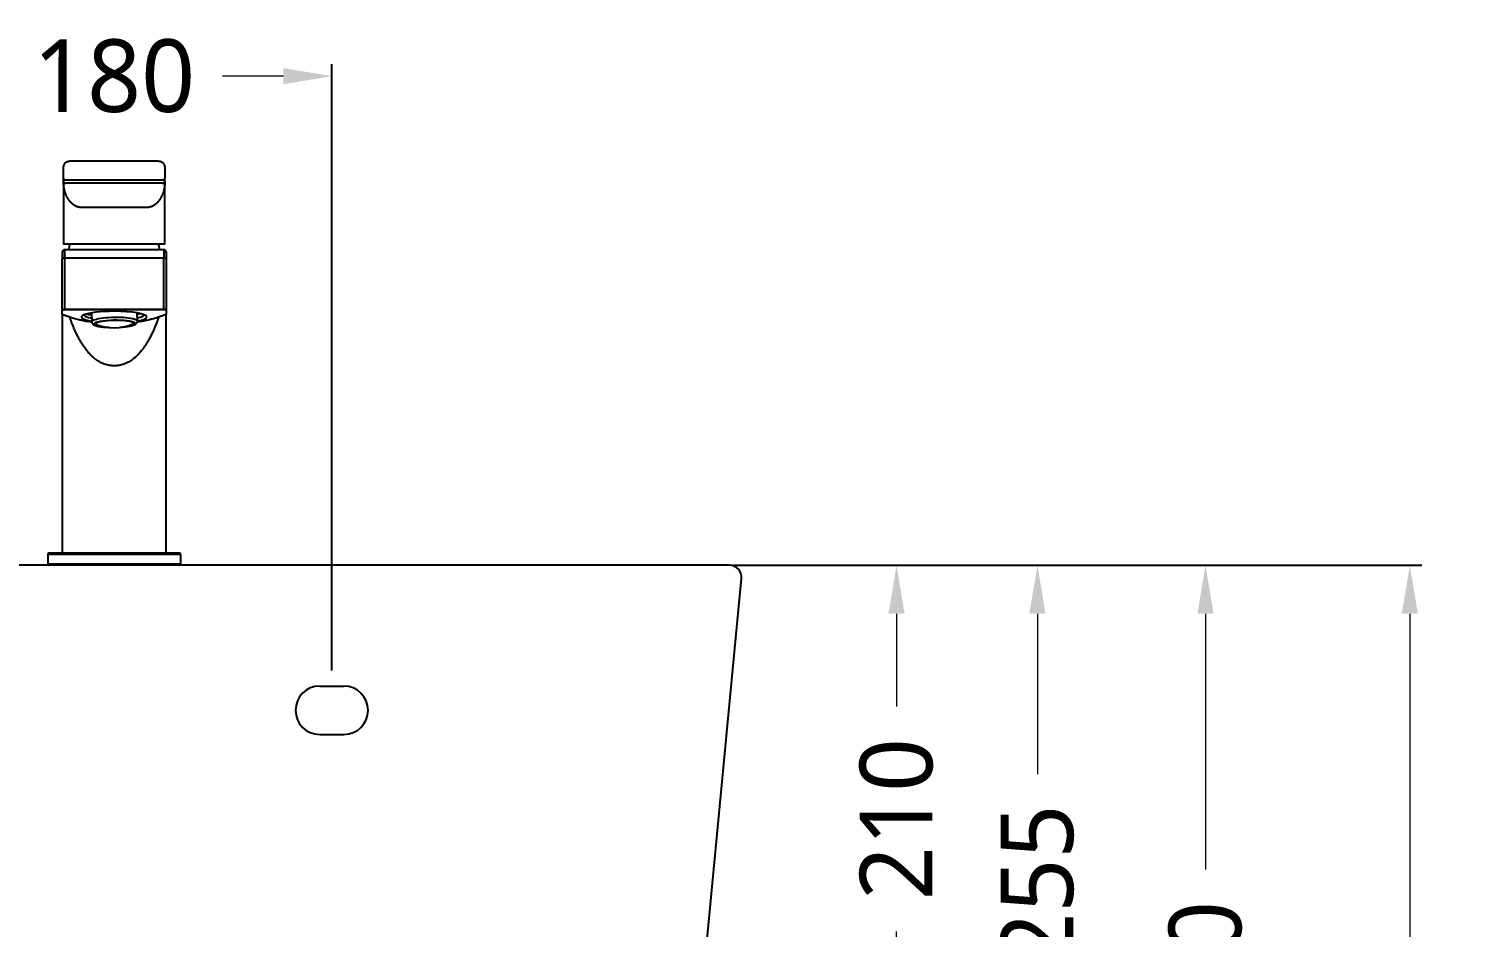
# Model space of a CAD drawing. Header units: inches. Extents: x 2057 to 5453, y -13320 to -11082.
# Drawn here: x 2767 to 3358, y -12538 to -12166 of the extents above; entities that cross this region are included whole.
import ezdxf

# ---------------------------------------------------------------- set-up
doc = ezdxf.new("R2010")
doc.units = ezdxf.units.IN
doc.header["$LTSCALE"] = 50
doc.header["$MEASUREMENT"] = 0
doc.layers.add('1', color=1, linetype='Continuous')
doc.layers.add('10', color=7, linetype='Continuous')
doc.styles.get("Standard").update_dxf_attribs({"font": 'NanumGothic.ttf'})
doc.dimstyles.new('Standard$0', dxfattribs={"dimtxt": 0.18, "dimasz": 0.18, "dimexe": 0.18, "dimexo": 0.0625, "dimgap": 0.09, "dimtad": 0, "dimtih": 1, "dimtoh": 1, "dimdec": 4, "dimzin": 0, "dimdsep": 46, "dimtxsty": 'Standard', "dimcen": 0.09, "dimadec": 0, "dimazin": 0, "dimtfac": 1, "dimtdec": 4, "dimtofl": 0, "dimtmove": 0, "dimatfit": 3, "dimfxl": 0, "dimtolj": 1, "dimtzin": 0, "dimarcsym": 0})

# ---------------------------------------------------------------- blocks, each defined once
blk = doc.blocks.new('*D28')
at = {"color": 3, "linetype": 'Continuous', "lineweight": 25}
for p, q in [((3057.91, -12388.38), (3188.82, -12388.38)), ((2887.07, -12643.14), (3188.82, -12643.14))]:
    blk.add_line(p, q, dxfattribs=at)
at = {"color": 3, "linetype": 'Continuous', "lineweight": 0}
for p, q in [((3183.82, -12408.38), (3183.82, -12474.67)), ((3183.82, -12623.14), (3183.82, -12566.9))]:
    blk.add_line(p, q, dxfattribs=at)
at = {"color": 3}
for points in [[(3180.48, -12408.38), (3187.15, -12408.38), (3183.82, -12388.38)], [(3180.48, -12623.14), (3187.15, -12623.14), (3183.82, -12643.14)]]:
    blk.add_solid(points, dxfattribs=at)
at = {"layer": 'DEFPOINTS', "color": 0}
for p in [(3056.41, -12388.38), (2885.57, -12643.14), (3183.82, -12643.14)]:
    blk.add_point(p, dxfattribs=at)
at = {"color": 2, "insert": (3183.82, -12520.79), "char_height": 30, "attachment_point": 5, "rotation": 90}
blk.add_mtext('\\A1;255', dxfattribs=at)
blk = doc.blocks.new('*D33')
at = {"color": 3, "linetype": 'Continuous', "lineweight": 25}
for p, q in [((3057.91, -12388.38), (3258.33, -12388.38)), ((2803.47, -12748.81), (3258.33, -12748.81))]:
    blk.add_line(p, q, dxfattribs=at)
at = {"color": 3, "linetype": 'Continuous', "lineweight": 0}
for p, q in [((3253.33, -12408.38), (3253.33, -12514.17)), ((3253.33, -12728.81), (3253.33, -12607.17))]:
    blk.add_line(p, q, dxfattribs=at)
at = {"color": 3}
for points in [[(3250, -12408.38), (3256.66, -12408.38), (3253.33, -12388.38)], [(3250, -12728.81), (3256.66, -12728.81), (3253.33, -12748.81)]]:
    blk.add_solid(points, dxfattribs=at)
at = {"layer": 'DEFPOINTS', "color": 0}
for p in [(3056.41, -12388.38), (2801.97, -12748.81), (3253.33, -12748.81)]:
    blk.add_point(p, dxfattribs=at)
at = {"color": 2, "insert": (3253.33, -12560.67), "char_height": 30, "attachment_point": 5, "rotation": 90}
blk.add_mtext('\\A1;360', dxfattribs=at)
blk = doc.blocks.new('*D29')
at = {"color": 3, "linetype": 'Continuous', "lineweight": 25}
for p, q in [((3057.91, -12388.38), (3342.84, -12388.38)), ((3092.83, -13148.38), (3342.84, -13148.38))]:
    blk.add_line(p, q, dxfattribs=at)
at = {"color": 3, "linetype": 'Continuous', "lineweight": 0}
for p, q in [((3337.84, -12408.38), (3337.84, -12722.05)), ((3337.84, -13128.38), (3337.84, -12814.71))]:
    blk.add_line(p, q, dxfattribs=at)
at = {"color": 3}
for points in [[(3334.51, -12408.38), (3341.18, -12408.38), (3337.84, -12388.38)], [(3334.51, -13128.38), (3341.18, -13128.38), (3337.84, -13148.38)]]:
    blk.add_solid(points, dxfattribs=at)
at = {"layer": 'DEFPOINTS', "color": 0}
for p in [(3056.41, -12388.38), (3091.33, -13148.38), (3337.84, -13148.38)]:
    blk.add_point(p, dxfattribs=at)
at = {"color": 2, "insert": (3337.84, -12768.38), "char_height": 30, "attachment_point": 5, "rotation": 90}
blk.add_mtext('\\A1;760', dxfattribs=at)
blk = doc.blocks.new('*D31')
at = {"color": 3, "linetype": 'Continuous', "lineweight": 25}
for p, q in [((2711.97, -12431.82), (2711.97, -12181.13)), ((2891.97, -12431.82), (2891.97, -12181.13))]:
    blk.add_line(p, q, dxfattribs=at)
at = {"color": 3, "linetype": 'Continuous', "lineweight": 0}
for p, q in [((2731.97, -12186.13), (2757.15, -12186.13)), ((2871.97, -12186.13), (2846.72, -12186.13))]:
    blk.add_line(p, q, dxfattribs=at)
at = {"color": 3}
for points in [[(2731.97, -12182.8), (2731.97, -12189.46), (2711.97, -12186.13)], [(2871.97, -12182.8), (2871.97, -12189.46), (2891.97, -12186.13)]]:
    blk.add_solid(points, dxfattribs=at)
at = {"layer": 'DEFPOINTS', "color": 0}
for p in [(2891.97, -12186.13), (2711.97, -12433.32), (2891.97, -12433.32)]:
    blk.add_point(p, dxfattribs=at)
at = {"color": 2, "insert": (2801.94, -12186.13), "char_height": 30, "attachment_point": 5}
blk.add_mtext('\\A1;180', dxfattribs=at)
blk = doc.blocks.new('*D37')
at = {"color": 3, "linetype": 'Continuous', "lineweight": 25}
for p, q in [((3057.91, -12388.38), (3130.56, -12388.38)), ((2838.42, -12598.23), (3130.56, -12598.23))]:
    blk.add_line(p, q, dxfattribs=at)
at = {"color": 3, "linetype": 'Continuous', "lineweight": 0}
for p, q in [((3125.56, -12408.38), (3125.56, -12446.8)), ((3125.56, -12578.23), (3125.56, -12539.81))]:
    blk.add_line(p, q, dxfattribs=at)
at = {"color": 3}
for points in [[(3122.23, -12408.38), (3128.89, -12408.38), (3125.56, -12388.38)], [(3122.23, -12578.23), (3128.89, -12578.23), (3125.56, -12598.23)]]:
    blk.add_solid(points, dxfattribs=at)
at = {"layer": 'DEFPOINTS', "color": 0}
for p in [(3056.41, -12388.38), (2836.92, -12598.23), (3125.56, -12598.23)]:
    blk.add_point(p, dxfattribs=at)
at = {"color": 2, "insert": (3125.56, -12493.3), "char_height": 30, "attachment_point": 5, "rotation": 90}
blk.add_mtext('\\A1;210', dxfattribs=at)

msp = doc.modelspace()

# ---------------------------------------------------------------- linework, layer by layer
for p, q in [((2886.97, -12438.32), (2896.97, -12438.32)), ((2886.97, -12458.32), (2896.97, -12458.32))]:
    msp.add_line(p, q)
for centre, start, end in [((2886.97, -12448.32), 90, 270), ((2896.97, -12448.32), 270, 90)]:
    msp.add_arc(centre, 10, start, end)
at = {"layer": '1', "color": 7, "linetype": 'Continuous', "lineweight": -3}
for p, q in [((2780.97, -12225.8), (2780.97, -12223.5)), ((2780.97, -12228.24), (2780.97, -12225.8)), ((2819.97, -12221.31), (2783.97, -12221.31)), ((2822.97, -12223.5), (2822.97, -12225.8)), ((2822.97, -12225.8), (2822.97, -12228.24)), ((2780.97, -12229.41), (2780.97, -12228.24)), ((2780.97, -12229.41), (2780.97, -12255.22)), ((2781.97, -12229.04), (2821.97, -12229.04)), ((2821.97, -12230.41), (2781.97, -12230.41)), ((2822.97, -12229.41), (2822.97, -12228.24)), ((2822.97, -12255.23), (2822.97, -12229.41)), ((2815.51, -12240.41), (2788.42, -12240.41)), ((2781.04, -12255.41), (2822.89, -12255.41)), ((2780.47, -12258.89), (2780.47, -12261.84)), ((2780.47, -12282.98), (2780.47, -12261.84)), ((2822.47, -12257.89), (2781.47, -12257.89)), ((2781.47, -12257.89), (2781.47, -12261.37)), ((2822.47, -12261.37), (2781.47, -12261.37)), ((2781.47, -12261.37), (2781.47, -12282.51)), ((2822.47, -12257.89), (2822.47, -12261.37)), ((2822.47, -12282.51), (2822.47, -12261.37)), ((2823.47, -12258.89), (2823.47, -12261.84)), ((2823.47, -12261.84), (2823.47, -12282.98)), ((2780.47, -12284.68), (2780.47, -12282.98)), ((2780.47, -12284.75), (2780.47, -12383.38)), ((2781.47, -12282.51), (2822.47, -12282.51)), ((2781.47, -12282.8), (2781.47, -12282.51)), ((2822.47, -12282.8), (2781.47, -12282.8)), ((2792.62, -12283.99), (2792.67, -12287.68)), ((2811.57, -12287.39), (2811.52, -12284.03)), ((2822.47, -12282.8), (2822.47, -12282.51)), ((2823.47, -12282.98), (2823.47, -12284.68)), ((2823.47, -12383.38), (2823.47, -12284.75)), ((2811.57, -12287.39), (2811.57, -12287.39)), ((2774.47, -12383.88), (2774.47, -12387.88)), ((2829.47, -12383.88), (2774.47, -12383.88)), ((2828.97, -12383.38), (2774.97, -12383.38)), ((2829.47, -12387.88), (2829.47, -12383.88)), ((2829.47, -12387.88), (2774.47, -12387.88)), ((2828.97, -12388.38), (2774.97, -12388.38))]:
    msp.add_line(p, q, dxfattribs=at)
for centre, radius, start, end in [((2781.97, -12229.41), 1, 180, 270), ((2821.97, -12229.41), 1, 270, 0), ((2850.86, -12275.25), 70, 163.53566, 165.64134), ((2753.07, -12275.25), 70, 14.35866, 16.46434), ((2781.47, -12258.89), 1, 90, 180), ((2822.47, -12258.89), 1, 0, 90), ((2801.84, -12269.32), 20.8, 250.46799, 291.2929), ((2774.97, -12383.88), 0.5, 90, 180), ((2828.97, -12383.88), 0.5, 0, 90), ((2774.97, -12387.88), 0.5, 180, 270), ((2828.97, -12387.88), 0.5, 270, 0)]:
    msp.add_arc(centre, radius, start, end, dxfattribs=at)
for centre, major_axis, ratio, start_param, end_param in [((2781.97, -12228.24), (-1, 0), 0.804334, 0, 1.570796), ((2821.97, -12228.24), (1, 0), 0.804334, 4.712389, 6.283185), ((2781.47, -12261.84), (1, 0), 0.464778, 1.570796, 3.141593), ((2822.47, -12261.84), (1, 0), 0.464778, 0, 1.570796), ((2781.47, -12282.98), (1, 0), 0.464778, 1.570796, 3.141593), ((2781.47, -12282.98), (1, 0), 0.173648, 1.570796, 3.141593), ((2801.97, -12285.68), (13.5, 0), 0.173648, 1.570796, 3.952811), ((2801.97, -12284.7), (12.5, 0), 0.173648, 3.185084, 3.871522), ((2802.06, -12283.42), (12, 0.18), 0.172987, 3.512739, 3.805595), ((2802.06, -12283.42), (10.75, 0.17), 0.172987, 3.448083, 3.638481), ((2802.12, -12287.54), (9.45, 0.15), 0.172987, 0, 3.142915), ((2801.97, -12285.68), (13.5, 0), 0.173648, 0, 1.570796), ((2802.06, -12283.42), (10.75, 0.17), 0.172987, 5.7863, 5.837048), ((2802.06, -12283.42), (12, 0.18), 0.172987, 5.619079, 5.786663), ((2801.97, -12284.7), (12.5, 0), 0.173648, 5.586341, 6.239694), ((2801.97, -12285.68), (13.5, 0), 0.173648, 5.503972, 6.283185), ((2822.47, -12282.98), (1, 0), 0.464778, 0, 1.570796), ((2822.47, -12282.98), (1, 0), 0.173648, 0, 1.570796), ((2802.14, -12288.52), (8.45, 0.13), 0.172987, 0, 4.333873), ((2802.14, -12288.52), (8, 0.12), 0.172987, 0, 4.177874), ((2802.13, -12288.23), (8, 0.12), 0.172987, 3.248551, 3.576651), ((2802.14, -12288.52), (8.45, 0.13), 0.172987, 5.090801, 6.19458), ((2802.14, -12288.52), (8, 0.12), 0.172987, 5.2468, 6.194579), ((2802.13, -12288.23), (8, 0.12), 0.172987, 5.848023, 6.176221), ((2802.14, -12288.52), (8, 0.12), 0.172987, 6.194579, 6.283185), ((2802.14, -12288.52), (8.45, 0.13), 0.172987, 6.19458, 6.283185)]:
    msp.add_ellipse(centre, major_axis=major_axis, ratio=ratio, start_param=start_param, end_param=end_param, dxfattribs=at)
for points, knots in [([(2783.97, -12221.31), (2783.86, -12221.31), (2783.55, -12221.32), (2783.05, -12221.39), (2782.49, -12221.56), (2781.99, -12221.8), (2781.59, -12222.11), (2781.28, -12222.46), (2781.07, -12222.86), (2780.98, -12223.21), (2780.97, -12223.42), (2780.97, -12223.5)], [0, 0, 0, 0, 0.073053, 0.206217, 0.341443, 0.479871, 0.604451, 0.722524, 0.834934, 0.944191, 1, 1, 1, 1]), ([(2822.97, -12223.5), (2822.97, -12223.37), (2822.94, -12223.11), (2822.8, -12222.72), (2822.56, -12222.34), (2822.23, -12222.02), (2821.82, -12221.74), (2821.33, -12221.52), (2820.78, -12221.37), (2820.32, -12221.31), (2820.04, -12221.31), (2819.97, -12221.31)], [0, 0, 0, 0, 0.092316, 0.204388, 0.316356, 0.432345, 0.554986, 0.684026, 0.816278, 0.94864, 1, 1, 1, 1]), ([(2781, -12230.41), (2781, -12230.39), (2780.99, -12230.35), (2780.99, -12230.29), (2780.99, -12230.22), (2780.98, -12230.16), (2780.98, -12230.09), (2780.98, -12230.03), (2780.98, -12229.96), (2780.97, -12229.89), (2780.97, -12229.83), (2780.97, -12229.76), (2780.97, -12229.69), (2780.97, -12229.62), (2780.97, -12229.55), (2780.97, -12229.48), (2780.97, -12229.44), (2780.97, -12229.41)], [0, 0, 0, 0, 0.062604, 0.125789, 0.189554, 0.253899, 0.318824, 0.38433, 0.450417, 0.517083, 0.58433, 0.652158, 0.720565, 0.789553, 0.859122, 0.929271, 1, 1, 1, 1]), ([(2788.42, -12240.41), (2788.41, -12240.41), (2788.38, -12240.41), (2788.35, -12240.41), (2788.31, -12240.41), (2788.28, -12240.41), (2788.25, -12240.41), (2788.21, -12240.41), (2788.18, -12240.41), (2788.14, -12240.4), (2788.11, -12240.4), (2788.07, -12240.4), (2788.04, -12240.4), (2788.01, -12240.39), (2787.97, -12240.39), (2787.94, -12240.39), (2787.9, -12240.39), (2787.87, -12240.38), (2787.83, -12240.38), (2787.8, -12240.37), (2787.76, -12240.37), (2787.73, -12240.36), (2787.7, -12240.36), (2787.66, -12240.35), (2787.63, -12240.35), (2787.59, -12240.34), (2787.56, -12240.34), (2787.52, -12240.33), (2787.49, -12240.32), (2787.45, -12240.32), (2787.42, -12240.31), (2787.39, -12240.3), (2787.35, -12240.3), (2787.32, -12240.29), (2787.28, -12240.28), (2787.25, -12240.27), (2787.21, -12240.26), (2787.18, -12240.26), (2787.15, -12240.25), (2787.11, -12240.24), (2787.08, -12240.23), (2787.04, -12240.22), (2787.01, -12240.21), (2786.97, -12240.2), (2786.94, -12240.19), (2786.91, -12240.18), (2786.87, -12240.17), (2786.84, -12240.16), (2786.8, -12240.14), (2786.77, -12240.13), (2786.73, -12240.12), (2786.7, -12240.11), (2786.67, -12240.1), (2786.63, -12240.08), (2786.6, -12240.07), (2786.56, -12240.06), (2786.53, -12240.05), (2786.5, -12240.03), (2786.46, -12240.02), (2786.43, -12240), (2786.39, -12239.99), (2786.36, -12239.98), (2786.33, -12239.96), (2786.29, -12239.95), (2786.26, -12239.93), (2786.22, -12239.92), (2786.19, -12239.9), (2786.16, -12239.88), (2786.12, -12239.87), (2786.09, -12239.85), (2786.06, -12239.83), (2786.02, -12239.82), (2785.99, -12239.8), (2785.96, -12239.78), (2785.92, -12239.77), (2785.89, -12239.75), (2785.85, -12239.73), (2785.82, -12239.71), (2785.79, -12239.69), (2785.75, -12239.67), (2785.72, -12239.66), (2785.69, -12239.64), (2785.65, -12239.62), (2785.62, -12239.6), (2785.59, -12239.58), (2785.56, -12239.56), (2785.52, -12239.54), (2785.49, -12239.51), (2785.46, -12239.49), (2785.42, -12239.47), (2785.39, -12239.45), (2785.36, -12239.43), (2785.32, -12239.41), (2785.29, -12239.39), (2785.26, -12239.36), (2785.23, -12239.34), (2785.19, -12239.32), (2785.16, -12239.29), (2785.13, -12239.27), (2785.1, -12239.25), (2785.06, -12239.22), (2785.03, -12239.2), (2785, -12239.17), (2784.97, -12239.15), (2784.94, -12239.13), (2784.9, -12239.1), (2784.87, -12239.07), (2784.84, -12239.05), (2784.81, -12239.02), (2784.78, -12239), (2784.74, -12238.97), (2784.71, -12238.94), (2784.68, -12238.92), (2784.65, -12238.89), (2784.62, -12238.86), (2784.59, -12238.84), (2784.56, -12238.81), (2784.52, -12238.78), (2784.49, -12238.75), (2784.46, -12238.72), (2784.43, -12238.69), (2784.4, -12238.67), (2784.37, -12238.64), (2784.34, -12238.61), (2784.31, -12238.58), (2784.28, -12238.55), (2784.25, -12238.52), (2784.22, -12238.49), (2784.18, -12238.46), (2784.15, -12238.42), (2784.12, -12238.39), (2784.09, -12238.36), (2784.06, -12238.33), (2784.03, -12238.3), (2784, -12238.27), (2783.97, -12238.23), (2783.94, -12238.2), (2783.91, -12238.17), (2783.88, -12238.14), (2783.86, -12238.1), (2783.83, -12238.07), (2783.8, -12238.03), (2783.77, -12238), (2783.74, -12237.97), (2783.71, -12237.93), (2783.68, -12237.9), (2783.65, -12237.86), (2783.62, -12237.83), (2783.59, -12237.79), (2783.57, -12237.75), (2783.54, -12237.72), (2783.51, -12237.68), (2783.48, -12237.65), (2783.45, -12237.61), (2783.42, -12237.57), (2783.4, -12237.53), (2783.37, -12237.5), (2783.34, -12237.46), (2783.31, -12237.42), (2783.28, -12237.38), (2783.26, -12237.34), (2783.23, -12237.31), (2783.2, -12237.27), (2783.18, -12237.23), (2783.15, -12237.19), (2783.12, -12237.15), (2783.1, -12237.11), (2783.07, -12237.07), (2783.04, -12237.03), (2783.02, -12236.99), (2782.99, -12236.95), (2782.96, -12236.91), (2782.94, -12236.86), (2782.91, -12236.82), (2782.89, -12236.78), (2782.86, -12236.74), (2782.83, -12236.7), (2782.81, -12236.65), (2782.78, -12236.61), (2782.76, -12236.57), (2782.73, -12236.52), (2782.71, -12236.48), (2782.68, -12236.44), (2782.66, -12236.39), (2782.63, -12236.35), (2782.56, -12236.22), (2782.44, -12235.99), (2782.28, -12235.66), (2782.13, -12235.32), (2781.98, -12234.96), (2781.84, -12234.59), (2781.71, -12234.2), (2781.58, -12233.8), (2781.47, -12233.39), (2781.39, -12233.09), (2781.35, -12232.91), (2781.34, -12232.85), (2781.32, -12232.78), (2781.31, -12232.72), (2781.3, -12232.65), (2781.28, -12232.59), (2781.27, -12232.52), (2781.25, -12232.44), (2781.24, -12232.37), (2781.23, -12232.29), (2781.21, -12232.21), (2781.2, -12232.13), (2781.18, -12232.05), (2781.17, -12231.96), (2781.15, -12231.87), (2781.14, -12231.78), (2781.13, -12231.69), (2781.11, -12231.6), (2781.1, -12231.5), (2781.09, -12231.4), (2781.08, -12231.3), (2781.06, -12231.2), (2781.05, -12231.09), (2781.04, -12230.98), (2781.03, -12230.87), (2781.02, -12230.76), (2781.01, -12230.65), (2781, -12230.53), (2781, -12230.45), (2781, -12230.41)], [0, 0, 0, 0, 0.002223, 0.004451, 0.006684, 0.008922, 0.011165, 0.013414, 0.015667, 0.017926, 0.020189, 0.022459, 0.024733, 0.027013, 0.029299, 0.03159, 0.033887, 0.03619, 0.038499, 0.040813, 0.043133, 0.045459, 0.047791, 0.05013, 0.052474, 0.054824, 0.057181, 0.059544, 0.061913, 0.064289, 0.066671, 0.06906, 0.071455, 0.073857, 0.076266, 0.078681, 0.081103, 0.083531, 0.085967, 0.08841, 0.090859, 0.093315, 0.095779, 0.09825, 0.100727, 0.103212, 0.105704, 0.108204, 0.110711, 0.113225, 0.115746, 0.118275, 0.120812, 0.123356, 0.125907, 0.128467, 0.131034, 0.133608, 0.136191, 0.138781, 0.141379, 0.143985, 0.146599, 0.149221, 0.151851, 0.154489, 0.157135, 0.159789, 0.162451, 0.165122, 0.1678, 0.170487, 0.173183, 0.175886, 0.178598, 0.181319, 0.184047, 0.186785, 0.189531, 0.192285, 0.195048, 0.19782, 0.2006, 0.203389, 0.206187, 0.208993, 0.211808, 0.214632, 0.217465, 0.220307, 0.223158, 0.226017, 0.228886, 0.231763, 0.23465, 0.237546, 0.240451, 0.243365, 0.246288, 0.24922, 0.252161, 0.255112, 0.258072, 0.261041, 0.26402, 0.267007, 0.270005, 0.273011, 0.276027, 0.279053, 0.282088, 0.285132, 0.288186, 0.29125, 0.294323, 0.297406, 0.300498, 0.3036, 0.306712, 0.309833, 0.312964, 0.316105, 0.319256, 0.322416, 0.325586, 0.328766, 0.331956, 0.335156, 0.338366, 0.341585, 0.344815, 0.348054, 0.351304, 0.354563, 0.357833, 0.361112, 0.364402, 0.367701, 0.371011, 0.374331, 0.377661, 0.381001, 0.384352, 0.387712, 0.391083, 0.394464, 0.397856, 0.401257, 0.404669, 0.408091, 0.411524, 0.414966, 0.41842, 0.421883, 0.425357, 0.428842, 0.432337, 0.435842, 0.439358, 0.442884, 0.446421, 0.449968, 0.453526, 0.457094, 0.460673, 0.464262, 0.467862, 0.471473, 0.475094, 0.478726, 0.482369, 0.486022, 0.489686, 0.49336, 0.497046, 0.500742, 0.504448, 0.508166, 0.511894, 0.515633, 0.519383, 0.523144, 0.526915, 0.530698, 0.534491, 0.538295, 0.564905, 0.592314, 0.620525, 0.649541, 0.679364, 0.709998, 0.741442, 0.773701, 0.806775, 0.811173, 0.815733, 0.820455, 0.825338, 0.830383, 0.83559, 0.840958, 0.846489, 0.852181, 0.858035, 0.86405, 0.870228, 0.876567, 0.883068, 0.889731, 0.896556, 0.903542, 0.91069, 0.918, 0.925472, 0.933106, 0.940901, 0.948858, 0.956978, 0.965258, 0.973701, 0.982306, 0.991072, 1, 1, 1, 1]), ([(2822.94, -12230.41), (2822.93, -12230.43), (2822.93, -12230.48), (2822.93, -12230.54), (2822.92, -12230.6), (2822.92, -12230.67), (2822.91, -12230.73), (2822.91, -12230.79), (2822.9, -12230.85), (2822.9, -12230.91), (2822.89, -12230.97), (2822.88, -12231.03), (2822.88, -12231.09), (2822.87, -12231.15), (2822.87, -12231.21), (2822.86, -12231.26), (2822.85, -12231.32), (2822.85, -12231.38), (2822.84, -12231.43), (2822.83, -12231.49), (2822.83, -12231.54), (2822.82, -12231.59), (2822.81, -12231.64), (2822.8, -12231.69), (2822.8, -12231.75), (2822.79, -12231.8), (2822.78, -12231.85), (2822.77, -12231.89), (2822.77, -12231.94), (2822.76, -12231.99), (2822.75, -12232.04), (2822.74, -12232.08), (2822.74, -12232.13), (2822.73, -12232.17), (2822.72, -12232.22), (2822.71, -12232.26), (2822.7, -12232.3), (2822.7, -12232.35), (2822.69, -12232.39), (2822.68, -12232.43), (2822.67, -12232.47), (2822.67, -12232.51), (2822.66, -12232.55), (2822.65, -12232.59), (2822.64, -12232.62), (2822.63, -12232.66), (2822.63, -12232.7), (2822.62, -12232.73), (2822.61, -12232.77), (2822.6, -12232.8), (2822.6, -12232.84), (2822.59, -12232.87), (2822.58, -12232.9), (2822.58, -12232.93), (2822.55, -12233.03), (2822.51, -12233.2), (2822.45, -12233.44), (2822.39, -12233.68), (2822.32, -12233.91), (2822.25, -12234.13), (2822.18, -12234.35), (2822.1, -12234.57), (2822.02, -12234.78), (2821.94, -12234.98), (2821.86, -12235.19), (2821.77, -12235.38), (2821.69, -12235.58), (2821.6, -12235.76), (2821.51, -12235.95), (2821.42, -12236.13), (2821.34, -12236.27), (2821.28, -12236.39), (2821.23, -12236.47), (2821.18, -12236.56), (2821.13, -12236.64), (2821.08, -12236.72), (2821.03, -12236.8), (2820.98, -12236.88), (2820.93, -12236.96), (2820.88, -12237.04), (2820.83, -12237.12), (2820.78, -12237.19), (2820.73, -12237.27), (2820.68, -12237.34), (2820.62, -12237.42), (2820.57, -12237.49), (2820.52, -12237.56), (2820.46, -12237.63), (2820.41, -12237.7), (2820.36, -12237.77), (2820.3, -12237.84), (2820.24, -12237.91), (2820.19, -12237.97), (2820.13, -12238.04), (2820.08, -12238.1), (2820.02, -12238.17), (2819.96, -12238.23), (2819.91, -12238.29), (2819.85, -12238.35), (2819.79, -12238.41), (2819.73, -12238.47), (2819.67, -12238.53), (2819.61, -12238.59), (2819.56, -12238.64), (2819.5, -12238.7), (2819.44, -12238.75), (2819.38, -12238.81), (2819.32, -12238.86), (2819.26, -12238.91), (2819.2, -12238.96), (2819.13, -12239.01), (2819.07, -12239.06), (2819.01, -12239.11), (2818.95, -12239.16), (2818.89, -12239.21), (2818.83, -12239.25), (2818.76, -12239.3), (2818.7, -12239.34), (2818.64, -12239.39), (2818.58, -12239.43), (2818.51, -12239.47), (2818.45, -12239.51), (2818.39, -12239.55), (2818.32, -12239.59), (2818.26, -12239.63), (2818.2, -12239.66), (2818.13, -12239.7), (2818.07, -12239.73), (2818, -12239.77), (2817.94, -12239.8), (2817.88, -12239.83), (2817.81, -12239.87), (2817.75, -12239.9), (2817.68, -12239.93), (2817.62, -12239.96), (2817.55, -12239.98), (2817.49, -12240.01), (2817.42, -12240.04), (2817.36, -12240.06), (2817.29, -12240.09), (2817.23, -12240.11), (2817.16, -12240.13), (2817.1, -12240.16), (2817.03, -12240.18), (2816.96, -12240.2), (2816.9, -12240.22), (2816.83, -12240.23), (2816.77, -12240.25), (2816.7, -12240.27), (2816.63, -12240.28), (2816.57, -12240.3), (2816.5, -12240.31), (2816.44, -12240.33), (2816.37, -12240.34), (2816.31, -12240.35), (2816.24, -12240.36), (2816.17, -12240.37), (2816.11, -12240.38), (2816.04, -12240.38), (2815.98, -12240.39), (2815.91, -12240.4), (2815.84, -12240.4), (2815.78, -12240.41), (2815.71, -12240.41), (2815.65, -12240.41), (2815.58, -12240.41), (2815.54, -12240.41), (2815.51, -12240.41)], [0, 0, 0, 0, 0.004904, 0.009759, 0.014566, 0.019325, 0.024035, 0.028697, 0.03331, 0.037875, 0.042392, 0.04686, 0.05128, 0.055651, 0.059974, 0.064249, 0.068475, 0.072653, 0.076783, 0.080864, 0.084897, 0.088881, 0.092817, 0.096705, 0.100544, 0.104335, 0.108077, 0.111771, 0.115417, 0.119014, 0.122563, 0.126064, 0.129516, 0.13292, 0.136275, 0.139582, 0.142841, 0.146051, 0.149213, 0.152326, 0.155392, 0.158408, 0.161377, 0.164297, 0.167168, 0.169992, 0.172766, 0.175493, 0.178171, 0.180801, 0.183382, 0.185915, 0.1884, 0.190836, 0.193224, 0.211919, 0.230358, 0.248539, 0.266465, 0.284134, 0.301547, 0.318705, 0.335608, 0.352257, 0.368651, 0.384792, 0.400679, 0.416314, 0.431697, 0.446827, 0.461707, 0.468988, 0.476229, 0.483431, 0.490593, 0.497715, 0.504798, 0.511841, 0.518845, 0.52581, 0.532736, 0.539624, 0.546472, 0.553281, 0.560052, 0.566785, 0.573479, 0.580134, 0.586752, 0.593331, 0.599873, 0.606377, 0.612843, 0.619272, 0.625663, 0.632017, 0.638334, 0.644614, 0.650857, 0.657063, 0.663233, 0.669367, 0.675464, 0.681525, 0.68755, 0.69354, 0.699494, 0.705412, 0.711295, 0.717143, 0.722957, 0.728735, 0.734479, 0.740189, 0.745864, 0.751505, 0.757113, 0.762687, 0.768228, 0.773735, 0.77921, 0.784651, 0.790061, 0.795438, 0.800782, 0.806095, 0.811377, 0.816627, 0.821846, 0.827034, 0.832191, 0.837318, 0.842415, 0.847482, 0.85252, 0.857528, 0.862507, 0.867457, 0.872379, 0.877273, 0.882139, 0.886978, 0.891789, 0.896574, 0.901331, 0.906063, 0.910768, 0.915448, 0.920103, 0.924733, 0.929339, 0.93392, 0.938477, 0.943011, 0.947522, 0.95201, 0.956476, 0.96092, 0.965343, 0.969744, 0.974125, 0.978486, 0.982826, 0.987148, 0.99145, 0.995734, 1, 1, 1, 1]), ([(2780.97, -12255.25), (2780.97, -12255.26), (2780.97, -12255.27), (2780.97, -12255.29), (2780.97, -12255.31), (2780.97, -12255.33), (2780.97, -12255.34), (2780.99, -12255.39), (2781.01, -12255.41), (2781.04, -12255.41)], [0, 0, 0, 0, 0.087453, 0.087453, 0.239544, 0.239544, 0.391635, 0.391635, 1, 1, 1, 1]), ([(2822.89, -12255.41), (2822.92, -12255.41), (2822.94, -12255.39), (2822.96, -12255.33), (2822.97, -12255.29), (2822.97, -12255.25)], [0, 0, 0, 0, 0.604206, 0.604206, 1, 1, 1, 1]), ([(2780.47, -12284.68), (2780.47, -12284.69), (2780.47, -12284.71), (2780.49, -12284.72), (2780.51, -12284.74), (2780.51, -12284.74), (2780.53, -12284.75), (2780.53, -12284.75), (2780.56, -12284.76), (2780.58, -12284.77), (2780.6, -12284.78)], [0, 0, 0, 0, 0.25, 0.5, 0.5, 0.625, 0.625, 0.75, 0.75, 1, 1, 1, 1]), ([(2792.7, -12287.83), (2792.66, -12287.82), (2792.63, -12287.82), (2792.53, -12287.8), (2792.33, -12287.78), (2792.13, -12287.75), (2791.75, -12287.7), (2791.5, -12287.66), (2790.77, -12287.55), (2790.3, -12287.47), (2789.41, -12287.3), (2788.98, -12287.22), (2788.36, -12287.09), (2788.15, -12287.04), (2787.85, -12286.98), (2787.76, -12286.95), (2787.56, -12286.91), (2787.46, -12286.88), (2786.98, -12286.77), (2786.62, -12286.67), (2785.55, -12286.39), (2784.9, -12286.19), (2783.96, -12285.89), (2783.66, -12285.79), (2783.21, -12285.63), (2783.07, -12285.58), (2782.77, -12285.48), (2782.62, -12285.43), (2782.32, -12285.33), (2782.17, -12285.28), (2781.94, -12285.2), (2781.86, -12285.18), (2781.71, -12285.13), (2781.63, -12285.1), (2781.39, -12285.03), (2781.23, -12284.98), (2780.92, -12284.88), (2780.76, -12284.83), (2780.6, -12284.78)], [0, 0, 0, 0, 0.006078, 0.006078, 0.017502, 0.040351, 0.040351, 0.086049, 0.086049, 0.177444, 0.177444, 0.268839, 0.268839, 0.314536, 0.314536, 0.337385, 0.337385, 0.360234, 0.360234, 0.451629, 0.451629, 0.634419, 0.634419, 0.725815, 0.725815, 0.771512, 0.771512, 0.81721, 0.81721, 0.862907, 0.862907, 0.885756, 0.885756, 0.908605, 0.908605, 0.954302, 0.954302, 1, 1, 1, 1]), ([(2820.37, -12285.73), (2820.34, -12285.81), (2820.31, -12285.89), (2820.23, -12286.12), (2820.18, -12286.26), (2820.1, -12286.47), (2820.07, -12286.54), (2820.02, -12286.68), (2819.99, -12286.75), (2819.92, -12286.96), (2819.87, -12287.1), (2819.76, -12287.39), (2819.71, -12287.53), (2819.55, -12287.96), (2819.44, -12288.25), (2819.23, -12288.82), (2819, -12289.39), (2818.77, -12289.95), (2818.53, -12290.52), (2818.41, -12290.8), (2818.04, -12291.65), (2817.79, -12292.21), (2817.25, -12293.32), (2816.97, -12293.88), (2816.38, -12294.97), (2816.07, -12295.52), (2815.59, -12296.33), (2815.42, -12296.59), (2815.17, -12296.99), (2815.08, -12297.13), (2814.95, -12297.33), (2814.91, -12297.39), (2814.82, -12297.52), (2814.78, -12297.59), (2814.38, -12298.18), (2814.01, -12298.69), (2813.23, -12299.7), (2812.82, -12300.19), (2812.18, -12300.89), (2811.96, -12301.13), (2811.51, -12301.58), (2811.28, -12301.81), (2810.81, -12302.24), (2810.56, -12302.46), (2810.18, -12302.77), (2810.06, -12302.87), (2809.86, -12303.02), (2809.79, -12303.07), (2809.66, -12303.17), (2809.33, -12303.42), (2808.99, -12303.65), (2808.43, -12304.01), (2808.15, -12304.18), (2807.57, -12304.5), (2807.27, -12304.65), (2806.81, -12304.86), (2806.65, -12304.92), (2806.42, -12305.02), (2806.34, -12305.05), (2806.18, -12305.11), (2806.1, -12305.14), (2805.7, -12305.29), (2805.38, -12305.39), (2804.72, -12305.57), (2804.38, -12305.64), (2803.88, -12305.74), (2803.71, -12305.76), (2803.36, -12305.81), (2803.19, -12305.83), (2802.68, -12305.88), (2801.99, -12305.91), (2801.31, -12305.88), (2800.8, -12305.83), (2800.63, -12305.82), (2800.28, -12305.77), (2800.11, -12305.75), (2799.6, -12305.66), (2799.27, -12305.58), (2798.61, -12305.4), (2798.28, -12305.3), (2797.88, -12305.16), (2797.8, -12305.13), (2797.64, -12305.07), (2797.4, -12304.98), (2797.17, -12304.88), (2796.71, -12304.67), (2796.41, -12304.52), (2795.83, -12304.21), (2795.55, -12304.04), (2794.99, -12303.69), (2794.72, -12303.5), (2794.19, -12303.12), (2793.93, -12302.92), (2793.61, -12302.66), (2793.55, -12302.6), (2793.42, -12302.5), (2793.24, -12302.34), (2793.05, -12302.17), (2792.87, -12302.01), (2792.81, -12301.95), (2792.69, -12301.84), (2792.52, -12301.67), (2792.34, -12301.5), (2792, -12301.16), (2791.78, -12300.93), (2791.35, -12300.45), (2791.14, -12300.21), (2790.73, -12299.72), (2790.53, -12299.48), (2789.95, -12298.73), (2789.58, -12298.22), (2788.87, -12297.18), (2788.54, -12296.64), (2788.05, -12295.84), (2787.89, -12295.57), (2787.66, -12295.16), (2787.58, -12295.02), (2787.43, -12294.74), (2787.36, -12294.61), (2786.99, -12293.92), (2786.7, -12293.36), (2786.16, -12292.24), (2785.9, -12291.68), (2785.4, -12290.54), (2785.17, -12289.97), (2784.82, -12289.12), (2784.71, -12288.83), (2784.55, -12288.4), (2784.49, -12288.26), (2784.38, -12287.97), (2784.33, -12287.83), (2784.23, -12287.54), (2784.17, -12287.4), (2784.07, -12287.11), (2784.02, -12286.97), (2783.94, -12286.76), (2783.91, -12286.69), (2783.86, -12286.54), (2783.84, -12286.47), (2783.76, -12286.26), (2783.71, -12286.12), (2783.63, -12285.9), (2783.6, -12285.83), (2783.57, -12285.75)], [0, 0, 0, 0, 0.004838, 0.004838, 0.013093, 0.013093, 0.017221, 0.017221, 0.021349, 0.021349, 0.029604, 0.029604, 0.03786, 0.03786, 0.05437, 0.05437, 0.070881, 0.087392, 0.087392, 0.103903, 0.103903, 0.136925, 0.136925, 0.169947, 0.169947, 0.202969, 0.202969, 0.21948, 0.21948, 0.227735, 0.227735, 0.231863, 0.231863, 0.23599, 0.23599, 0.269012, 0.269012, 0.302034, 0.302034, 0.318545, 0.318545, 0.335056, 0.335056, 0.351567, 0.351567, 0.359822, 0.359822, 0.36395, 0.36395, 0.368078, 0.384589, 0.384589, 0.4011, 0.4011, 0.417611, 0.417611, 0.425866, 0.425866, 0.429994, 0.429994, 0.434121, 0.434121, 0.450632, 0.450632, 0.467143, 0.467143, 0.475399, 0.475399, 0.483654, 0.483654, 0.500165, 0.516676, 0.516676, 0.524931, 0.524931, 0.533187, 0.533187, 0.549698, 0.549698, 0.566209, 0.566209, 0.570336, 0.570336, 0.574464, 0.58272, 0.58272, 0.599231, 0.599231, 0.615741, 0.615741, 0.632252, 0.632252, 0.648763, 0.648763, 0.652891, 0.652891, 0.657019, 0.665274, 0.665274, 0.669402, 0.669402, 0.67353, 0.681785, 0.681785, 0.698296, 0.698296, 0.714807, 0.714807, 0.731318, 0.731318, 0.76434, 0.76434, 0.797362, 0.797362, 0.813872, 0.813872, 0.822128, 0.822128, 0.830383, 0.830383, 0.863405, 0.863405, 0.896427, 0.896427, 0.929449, 0.929449, 0.94596, 0.94596, 0.954215, 0.954215, 0.962471, 0.962471, 0.970726, 0.970726, 0.978982, 0.978982, 0.983109, 0.983109, 0.987237, 0.987237, 0.995493, 0.995493, 1, 1, 1, 1]), ([(2823.33, -12284.78), (2823.17, -12284.83), (2823.02, -12284.88), (2822.7, -12284.98), (2822.54, -12285.03), (2822.31, -12285.1), (2822.23, -12285.13), (2822.07, -12285.18), (2822, -12285.2), (2821.77, -12285.28), (2821.61, -12285.33), (2821.31, -12285.43), (2821.17, -12285.48), (2820.87, -12285.58), (2820.72, -12285.63), (2820.28, -12285.78), (2819.97, -12285.88), (2819.35, -12286.09), (2819.03, -12286.18), (2818.37, -12286.38), (2818.03, -12286.48), (2817.59, -12286.6), (2817.5, -12286.62), (2817.32, -12286.67), (2817.23, -12286.69), (2816.95, -12286.77), (2816.76, -12286.81), (2816.19, -12286.95), (2815.79, -12287.04), (2814.97, -12287.22), (2814.54, -12287.3), (2813.64, -12287.47), (2813.17, -12287.55), (2812.61, -12287.63), (2812.55, -12287.64), (2812.43, -12287.66), (2812.24, -12287.69), (2812.05, -12287.72), (2811.79, -12287.75), (2811.66, -12287.77), (2811.54, -12287.79)], [0, 0, 0, 0, 0.046516, 0.046516, 0.093032, 0.093032, 0.11629, 0.11629, 0.139548, 0.139548, 0.186064, 0.186064, 0.23258, 0.23258, 0.279096, 0.279096, 0.372128, 0.372128, 0.46516, 0.46516, 0.558191, 0.558191, 0.581449, 0.581449, 0.604707, 0.604707, 0.651223, 0.651223, 0.744255, 0.744255, 0.837287, 0.837287, 0.930319, 0.930319, 0.941948, 0.941948, 0.953577, 0.976835, 0.976835, 1, 1, 1, 1]), ([(2823.33, -12284.78), (2823.35, -12284.77), (2823.37, -12284.76), (2823.41, -12284.75), (2823.42, -12284.74), (2823.44, -12284.73), (2823.44, -12284.72), (2823.45, -12284.72), (2823.45, -12284.71), (2823.46, -12284.7), (2823.47, -12284.69), (2823.47, -12284.68)], [0, 0, 0, 0, 0.25, 0.25, 0.5, 0.5, 0.625, 0.625, 0.75, 0.75, 1, 1, 1, 1]), ([(2792.69, -12287.69), (2792.68, -12287.79), (2792.7, -12288.01), (2792.84, -12288.32), (2793.05, -12288.59), (2793.3, -12288.81), (2793.63, -12289.01), (2794.06, -12289.19), (2794.62, -12289.37), (2795.28, -12289.53), (2796.03, -12289.66), (2796.85, -12289.77), (2797.71, -12289.86), (2798.63, -12289.93), (2799.45, -12289.97), (2799.96, -12289.98), (2800.14, -12289.99)], [0, 0, 0, 0, 0.037972, 0.085062, 0.132824, 0.185805, 0.250269, 0.335087, 0.424934, 0.519403, 0.609144, 0.696518, 0.782641, 0.86804, 0.952999, 1, 1, 1, 1]), ([(2804.31, -12289.92), (2804.41, -12289.91), (2804.83, -12289.89), (2805.56, -12289.83), (2806.47, -12289.74), (2807.33, -12289.62), (2808.13, -12289.5), (2808.87, -12289.35), (2809.52, -12289.18), (2810.11, -12288.99), (2810.59, -12288.79), (2810.95, -12288.56), (2811.23, -12288.31), (2811.37, -12288.1), (2811.44, -12287.98)], [0, 0, 0, 0, 0.026349, 0.119327, 0.212526, 0.306078, 0.400184, 0.495168, 0.591613, 0.690671, 0.794884, 0.879236, 0.938583, 1, 1, 1, 1])]:
    msp.add_open_spline(points, degree=3, knots=knots, dxfattribs=at)
for points, degree in [([(2822.97, -12229.41), (2822.97, -12229.75), (2822.96, -12230.08), (2822.94, -12230.41)], 3), ([(2811.44, -12287.98), (2811.58, -12287.72), (2811.56, -12287.4)], 2)]:
    msp.add_open_spline(points, degree=degree, dxfattribs=at)
at = {"layer": '10', "color": 0, "linetype": 'Continuous'}
for p, q in [((3056.46, -12388.38), (2547.47, -12388.38)), ((3025.05, -12773.85), (3061.44, -12393.85))]:
    msp.add_line(p, q, dxfattribs=at)
msp.add_arc((3056.46, -12393.38), 5, 354.53011, 90, dxfattribs=at)

# ---------------------------------------------------------------- dimensions: what is measured, and where the dimension line sits
dim = msp.add_linear_dim(base=(2891.97, -12186.13), p1=(2711.97, -12433.32), p2=(2891.97, -12433.32), dimstyle='Standard$0', override={"dimtxt": 30, "dimasz": 20, "dimexe": 5, "dimexo": 1.5, "dimgap": 10, "dimtih": 0, "dimdec": 0, "dimcen": 0, "dimclrd": 3, "dimclre": 3, "dimclrt": 2, "dimazin": 3, "dimtdec": 0, "dimlwd": 0, "dimlwe": 25, "dimarcsym": 1})
dim.commit()
dim.dimension.update_dxf_attribs({"geometry": '*D31', "text_midpoint": (2801.94, -12186.13), "dimtype": 160})
for base, p2, picture, middle in [((3253.33, -12748.81), (2801.97, -12748.81), '*D33', (3253.33, -12560.67)), ((3183.82, -12643.14), (2885.57, -12643.14), '*D28', (3183.82, -12520.79)), ((3337.84, -13148.38), (3091.33, -13148.38), '*D29', (3337.84, -12768.38))]:
    dim = msp.add_linear_dim(base=base, p1=(3056.41, -12388.38), p2=p2, angle=90, dimstyle='Standard$0', override={"dimtxt": 30, "dimasz": 20, "dimexe": 5, "dimexo": 1.5, "dimgap": 10, "dimtih": 0, "dimdec": 0, "dimcen": 0, "dimclrd": 3, "dimclre": 3, "dimclrt": 2, "dimazin": 3, "dimtdec": 0, "dimlwd": 0, "dimlwe": 25, "dimarcsym": 1})
    dim.commit()
    dim.dimension.update_dxf_attribs({"geometry": picture, "text_midpoint": middle, "dimtype": 160})
dim = msp.add_linear_dim(base=(3125.56, -12598.23), p1=(3056.41, -12388.38), p2=(2836.92, -12598.23), angle=90, dimstyle='Standard$0', override={"dimtxt": 30, "dimasz": 20, "dimexe": 5, "dimexo": 1.5, "dimgap": 10, "dimtih": 0, "dimdec": 0, "dimcen": 0, "dimclrd": 3, "dimclre": 3, "dimclrt": 2, "dimazin": 3, "dimtdec": 0, "dimlwd": 0, "dimlwe": 25, "dimarcsym": 1})
dim.commit()
dim.dimension.update_dxf_attribs({"geometry": '*D37', "text_midpoint": (3125.56, -12493.3)})

doc.saveas('drawing.dxf')
